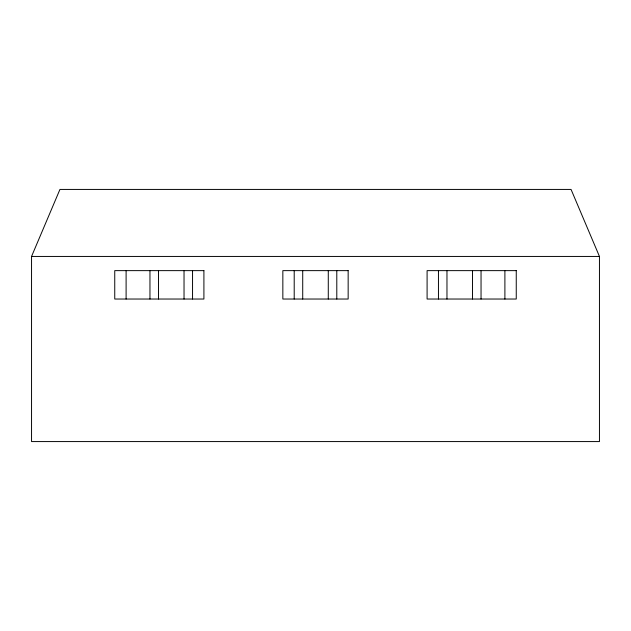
<?xml version="1.0" encoding="UTF-8"?>
<svg xmlns="http://www.w3.org/2000/svg" width="631" height="631" viewBox="0 0 631 631"><rect width="100%" height="100%" fill="white"/><g stroke="black" fill="none" stroke-linecap="round" stroke-linejoin="round"><path stroke-width="0.95" d="M31.55 256.438L59.945 189.426L571.055 189.426L599.45 256.438L599.45 441.574L31.55 441.574L31.55 256.438L599.45 256.438M504.895 270.636L504.895 299.031M481.043 270.636L481.043 299.031M472.524 270.636L472.524 299.031M446.969 270.636L446.969 299.031M438.45 270.636L438.45 299.031M336.796 270.636L336.796 299.031M328.278 270.636L328.278 299.031M302.722 270.636L302.722 299.031M294.204 270.636L294.204 299.031M192.55 270.636L192.55 299.031M184.031 270.636L184.031 299.031M158.476 270.636L158.476 299.031M149.957 270.636L149.957 299.031M126.105 270.636L126.105 299.031M203.908 270.636L114.747 270.636L114.747 299.031L203.908 299.031L203.908 270.636M348.154 270.636L282.846 270.636L282.846 299.031L348.154 299.031L348.154 270.636M516.253 270.636L427.092 270.636L427.092 299.031L516.253 299.031L516.253 270.636"/></g></svg>
